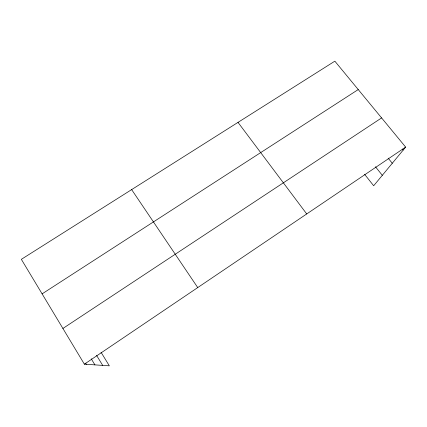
<?xml version="1.0" encoding="UTF-8"?>
<svg xmlns="http://www.w3.org/2000/svg" width="427" height="427" viewBox="0 0 427 427"><rect width="100%" height="100%" fill="white"/><g stroke="black" fill="none" stroke-linecap="round" stroke-linejoin="round"><path stroke-width="0.64" d="M101.05 352.275L109.339 365.832L84.37 364.172L21.35 259.328L334.848 61.168L405.65 147.107L373.673 185.761L364.637 174.36M84.37 364.172L405.65 147.107M62.902 328.459L381.605 117.916M42.108 293.861L358.237 89.558M402.378 149.066L403.2 150.069M388.154 158.161L392.285 163.263M375.472 166.776L382.314 175.316M238.015 122.378L306.719 213.948M131.644 189.609L197.733 287.579M96.587 355.381L102.683 365.389M91.229 358.787L94.917 364.877M85.651 363.196L86.318 364.3"/></g></svg>
